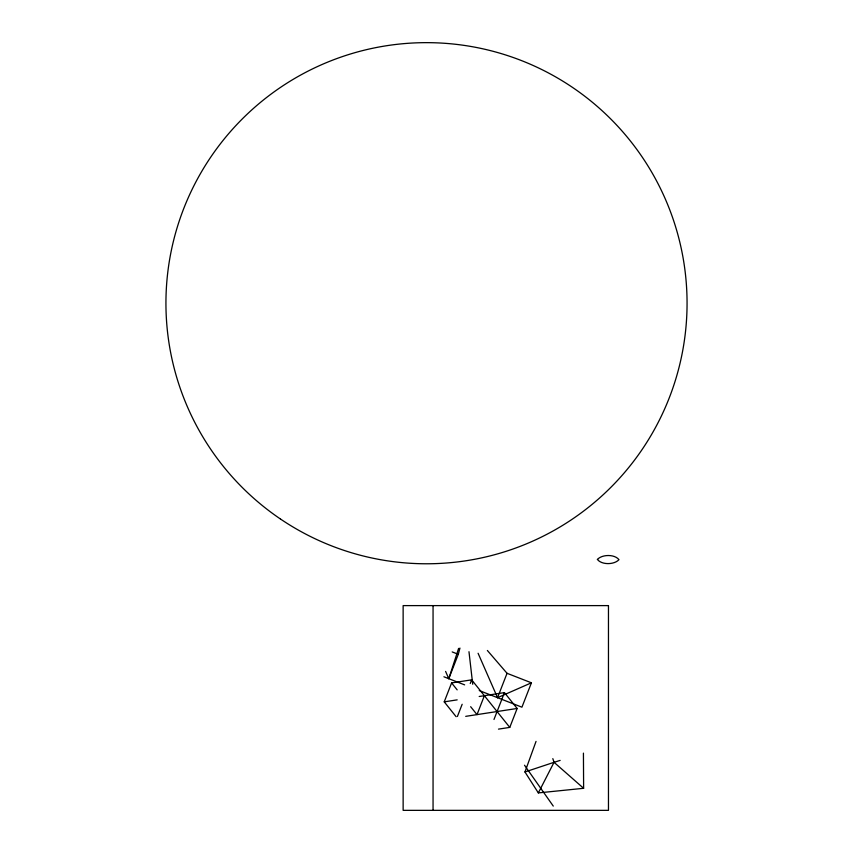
<?xml version="1.0" encoding="UTF-8"?>
<svg xmlns="http://www.w3.org/2000/svg" width="853" height="853" viewBox="0 0 853 853"><rect width="100%" height="100%" fill="white"/><g stroke="black" fill="none" stroke-linecap="round" stroke-linejoin="round"><path stroke-width="1.28" d="M445.597 671.418L448.785 678.679L458.285 654.304L459.959 648.077M448.785 678.679L458.615 648.387M583.431 753.124L583.623 788.3L538.339 792.906L524.958 771.976L536.036 741.396M456.131 716.701L444.232 701.848L451.6 682.922L471.677 679.852L509.774 727.396L498.483 729.123M457.4 716.477L462.166 704.269M470.248 683.509L471.677 679.852M484.376 695.696L477.008 714.622L470.653 706.7M507.045 673.305L531.43 682.805L497.544 697.69L507.045 673.305L487.372 650.476M493.983 719.484L504.454 692.625L517.153 708.47L509.774 727.396M531.43 682.805L521.929 707.19L479.258 690.557M538.339 792.906L554.045 762.305L560.165 760.396M524.958 771.976L554.045 762.305L583.623 788.3M444.232 701.848L457.176 699.865M479.194 696.496L504.454 692.625M465.717 716.349L517.153 708.47M452.197 651.927L458.285 654.304M443.912 676.781L464.629 684.863M451.6 682.922L457.165 689.864M524.52 765.226L553.266 806.085M478.085 653.27L497.544 697.69M552.819 758.626L554.045 762.305M468.979 651.713L472.722 684.277M433.057 605.609L433.057 810.35M597.399 559.44C601.728 565.059 614.224 564.846 618.969 559.685C614.64 554.066 602.143 554.279 597.399 559.44M608.466 605.609L403.138 605.609L403.138 810.35L608.466 810.35L608.466 605.609M280.456 519.008A260.57 260.57 0 0 0 686.398 321.805A260.57 260.57 0 0 0 312.646 68.837A260.57 260.57 0 0 0 280.456 519.008"/></g></svg>
